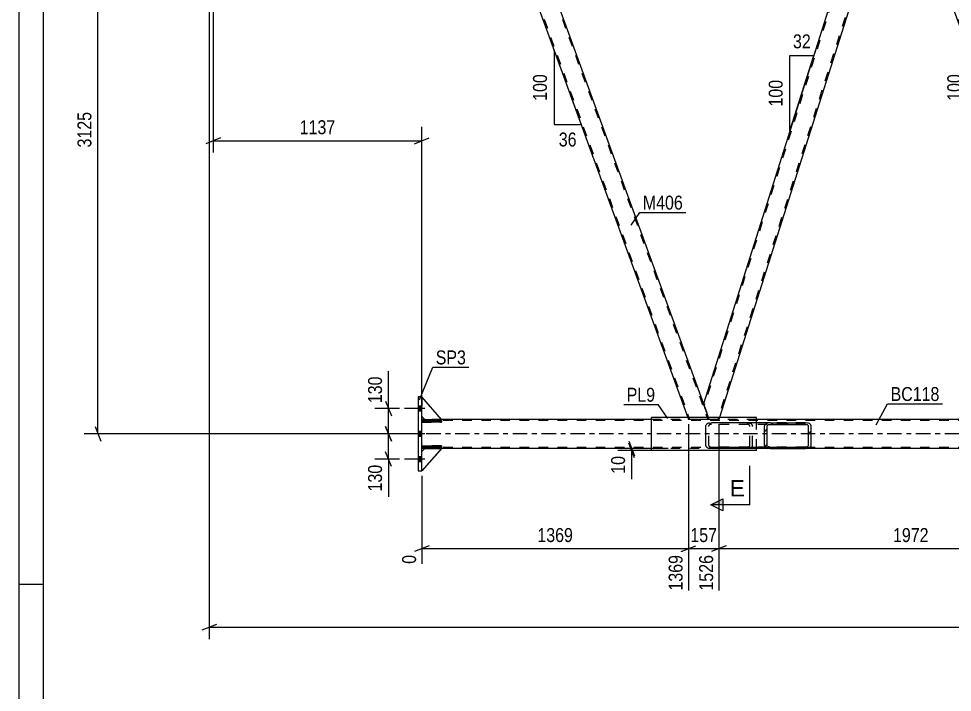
# Model space of a CAD drawing. Header units: millimetres. Extents: x -815 to 374, y -743 to 98.
# Drawn here: x -814.5 to -622.7, y -318 to -179.6 of the extents above; entities that cross this region are included whole.
import ezdxf

# ---------------------------------------------------------------- set-up
doc = ezdxf.new("R2010")
doc.units = ezdxf.units.MM
doc.linetypes.add('DXK_LINE_DOT2', pattern=[3.9198, 1.9599, -1.9599])
doc.linetypes.add('DXK_LINE_DOT3', pattern=[5.9187, 2.979, -0.9799, 0.9799, -0.9799])
doc.styles.add('Arial', font='ARIAL.TTF', dxfattribs={"height": 0.2})
doc.styles.add('Arial Narrow', font='ARIALN.TTF', dxfattribs={"height": 0.2})

# ---------------------------------------------------------------- blocks, each defined once
blk = doc.blocks.new('Unknown-232933173-1133')
at = {"color": 5, "linetype": 'Continuous'}
for p, q in [((-814.53, 98.15), (-814.53, -742.85)), ((-809.53, 93.15), (-809.53, -737.85)), ((-809.53, -295.85), (-814.53, -295.85))]:
    blk.add_line(p, q, dxfattribs=at)
blk = doc.blocks.new('Part-232933173-7179 - 7159')
at = {"color": 2, "linetype": 'Continuous'}
for p, q in [((-731.67, -268.53), (-731.07, -267.93)), ((-727.67, -267.93), (-731.67, -272.53)), ((-731.07, -267.93), (-727.67, -267.93))]:
    blk.add_line(p, q, dxfattribs=at)
at = {"color": 7, "linetype": 'DXK_LINE_DOT2'}
blk.add_line((-731.67, -272.53), (-731.67, -268.53), dxfattribs=at)
blk = doc.blocks.new('Part-232933173-7315 - 7159')
at = {"linetype": 'Continuous'}
h = blk.add_hatch(dxfattribs=at)
h.set_pattern_fill('', scale=0.7, style=0, pattern_type=0)
h.set_pattern_definition([(45, (-661.2006, -267.536), (-1.57154, 1.57154), [])])
h.paths.add_polyline_path([(-661.29, -267.29), (-661.2, -267.54), (-660.95, -267.74), (-660.57, -267.88), (-660.12, -267.93), (-652.85, -267.93), (-652.4, -267.88), (-652.02, -267.74), (-651.77, -267.54), (-651.68, -267.29), (-651.68, -263.29), (-651.77, -263.05), (-652.02, -262.84), (-652.4, -262.7), (-652.85, -262.65), (-660.12, -262.65), (-660.57, -262.7), (-660.95, -262.84), (-661.2, -263.05), (-661.29, -263.29)])
h.paths.add_polyline_path([(-660.66, -263.17), (-660.54, -263.06), (-660.35, -263), (-660.12, -262.97), (-652.85, -262.97), (-652.62, -263), (-652.43, -263.06), (-652.31, -263.17), (-652.26, -263.29), (-652.26, -267.29), (-652.31, -267.41), (-652.43, -267.52), (-652.62, -267.59), (-652.85, -267.61), (-660.12, -267.61), (-660.35, -267.59), (-660.54, -267.52), (-660.66, -267.41), (-660.71, -267.29), (-660.71, -263.29)])
at = {"color": 2, "linetype": 'Continuous'}
for p, q in [((-672.6, -262.7), (-672.15, -262.65)), ((-660.12, -262.65), (-672.15, -262.65)), ((-660.12, -262.65), (-660.57, -262.7)), ((-660.12, -262.65), (-652.85, -262.65)), ((-652.4, -262.7), (-652.85, -262.65)), ((-673.32, -263.29), (-673.23, -263.05)), ((-673.32, -267.29), (-673.32, -263.29)), ((-661.2, -263.05), (-661.29, -263.29)), ((-661.29, -267.29), (-661.29, -263.29)), ((-660.71, -263.29), (-660.66, -263.17)), ((-660.71, -267.29), (-660.71, -263.29)), ((-660.35, -263), (-660.12, -262.97)), ((-660.12, -262.97), (-652.85, -262.97)), ((-652.85, -262.97), (-652.62, -263)), ((-652.31, -263.17), (-652.26, -263.29)), ((-652.26, -267.29), (-652.26, -263.29)), ((-651.68, -263.29), (-651.77, -263.05)), ((-651.68, -267.29), (-651.68, -263.29)), ((-673.23, -267.54), (-673.32, -267.29)), ((-672.15, -267.93), (-672.6, -267.88)), ((-660.12, -267.93), (-672.15, -267.93)), ((-661.29, -267.29), (-661.2, -267.54)), ((-660.66, -267.41), (-660.71, -267.29)), ((-660.57, -267.88), (-660.12, -267.93)), ((-660.12, -267.61), (-660.35, -267.59)), ((-660.12, -267.61), (-652.85, -267.61)), ((-660.12, -267.93), (-652.85, -267.93)), ((-652.62, -267.59), (-652.85, -267.61)), ((-652.85, -267.93), (-652.4, -267.88)), ((-652.26, -267.29), (-652.31, -267.41)), ((-651.77, -267.54), (-651.68, -267.29))]:
    blk.add_line(p, q, dxfattribs=at)
at = {"color": 7, "linetype": 'DXK_LINE_DOT2'}
for p, q in [((-664.88, -262.65), (-664.43, -262.7)), ((-652.85, -262.65), (-660.12, -262.65)), ((-672.69, -263.17), (-672.74, -263.29)), ((-672.74, -267.29), (-672.74, -263.29)), ((-672.15, -262.97), (-672.38, -263)), ((-652.85, -262.97), (-672.15, -262.97)), ((-664.65, -263), (-664.88, -262.97)), ((-664.29, -263.29), (-664.34, -263.17)), ((-664.29, -267.29), (-664.29, -263.29)), ((-663.8, -263.05), (-663.71, -263.29)), ((-663.71, -267.29), (-663.71, -263.29)), ((-672.74, -267.29), (-672.69, -267.41)), ((-672.38, -267.59), (-672.15, -267.61)), ((-652.85, -267.61), (-672.15, -267.61)), ((-664.88, -267.61), (-664.65, -267.59)), ((-664.43, -267.88), (-664.88, -267.93)), ((-664.34, -267.41), (-664.29, -267.29)), ((-663.71, -267.29), (-663.8, -267.54)), ((-660.12, -267.93), (-660.12, -267.93)), ((-660.12, -267.93), (-652.85, -267.93))]:
    blk.add_line(p, q, dxfattribs=at)
at = {"color": 2, "linetype": 'Continuous'}
for centre, radius, start, end in [((-672.42, -263.77), 1.09, 99.5182, 138.0638), ((-660.39, -263.77), 1.09, 99.5182, 138.0638), ((-652.58, -263.77), 1.09, 41.9363, 80.4819), ((-660.26, -263.53), 0.545, 99.5182, 138.0638), ((-652.71, -263.53), 0.545, 41.9363, 80.4819), ((-672.42, -266.81), 1.09, 221.9363, 260.4819), ((-660.39, -266.81), 1.09, 221.9363, 260.4819), ((-660.26, -267.05), 0.545, 221.9363, 260.4819), ((-652.71, -267.05), 0.545, 279.5182, 318.0638), ((-652.58, -266.81), 1.09, 279.5182, 318.0638)]:
    blk.add_arc(centre, radius, start, end, dxfattribs=at)
at = {"color": 7, "linetype": 'DXK_LINE_DOT2'}
for centre, radius, start, end in [((-664.61, -263.77), 1.09, 41.9363, 80.4819), ((-672.29, -263.53), 0.545, 99.5182, 138.0638), ((-664.74, -263.53), 0.545, 41.9363, 80.4819), ((-672.29, -267.05), 0.545, 221.9363, 260.4819), ((-664.74, -267.05), 0.545, 279.5182, 318.0638), ((-664.61, -266.81), 1.09, 279.5182, 318.0638)]:
    blk.add_arc(centre, radius, start, end, dxfattribs=at)
blk = doc.blocks.new('Part-232933173-7184 - 7159')
at = {"color": 2, "linetype": 'Continuous'}
for p, q in [((-731.67, -262.17), (-727.67, -262.17)), ((-731.67, -262.49), (-731.67, -262.17)), ((-727.67, -262.49), (-731.67, -262.49)), ((-727.67, -262.17), (-727.67, -262.49))]:
    blk.add_line(p, q, dxfattribs=at)
at = {"color": 7, "linetype": 'DXK_LINE_DOT2'}
blk.add_line((-731.07, -262.49), (-731.07, -262.17), dxfattribs=at)
blk = doc.blocks.new('Bolt-232933173-7171 - 7159')
at = {"linetype": 'Continuous'}
for points in [[(-731.67, -260.25), (-731.67, -259.21), (-732.47, -259.21), (-732.47, -260.25)], [(-731.67, -260.25), (-731.67, -259.21), (-732.47, -259.21), (-732.47, -260.25)], [(-731.67, -260.25), (-731.67, -259.21), (-732.47, -259.21), (-732.47, -260.25)], [(-731.67, -265.45), (-731.67, -264.41), (-732.47, -264.41), (-732.47, -265.45)], [(-731.67, -265.45), (-731.67, -264.41), (-732.47, -264.41), (-732.47, -265.45)], [(-731.67, -270.65), (-731.67, -269.61), (-732.47, -269.61), (-732.47, -270.65)], [(-731.67, -270.65), (-731.67, -269.61), (-732.47, -269.61), (-732.47, -270.65)], [(-731.67, -270.65), (-731.67, -269.61), (-732.47, -269.61), (-732.47, -270.65)]]:
    blk.add_hatch(color=1, dxfattribs=at).paths.add_polyline_path(points)
at = {"color": 1, "linetype": 'Continuous'}
for p, q in [((-731.07, -259.73), (-735.27, -259.73)), ((-731.07, -259.73), (-735.27, -259.73)), ((-731.07, -259.73), (-735.27, -259.73)), ((-731.67, -259.21), (-732.47, -259.21)), ((-731.67, -259.21), (-732.47, -259.21)), ((-731.67, -259.21), (-732.47, -259.21)), ((-731.67, -260.25), (-732.47, -260.25)), ((-731.67, -260.25), (-732.47, -260.25)), ((-731.67, -260.25), (-732.47, -260.25)), ((-731.67, -264.41), (-732.47, -264.41)), ((-731.67, -264.41), (-732.47, -264.41)), ((-731.07, -264.93), (-735.27, -264.93)), ((-731.07, -264.93), (-735.27, -264.93)), ((-731.67, -265.45), (-732.47, -265.45)), ((-731.67, -265.45), (-732.47, -265.45)), ((-731.07, -270.13), (-735.27, -270.13)), ((-731.07, -270.13), (-735.27, -270.13)), ((-731.07, -270.13), (-735.27, -270.13)), ((-731.67, -269.61), (-732.47, -269.61)), ((-731.67, -269.61), (-732.47, -269.61)), ((-731.67, -269.61), (-732.47, -269.61)), ((-731.67, -270.65), (-732.47, -270.65)), ((-731.67, -270.65), (-732.47, -270.65)), ((-731.67, -270.65), (-732.47, -270.65))]:
    blk.add_line(p, q, dxfattribs=at)
blk = doc.blocks.new('Part-232933173-7180 - 7159')
at = {"color": 7, "linetype": 'DXK_LINE_DOT2'}
for p, q in [((-731.67, -268.53), (-731.07, -267.93)), ((-727.67, -267.93), (-731.67, -272.53)), ((-731.67, -272.53), (-731.67, -268.53)), ((-731.07, -267.93), (-727.67, -267.93))]:
    blk.add_line(p, q, dxfattribs=at)
blk = doc.blocks.new('Part-232933173-7181 - 7159')
at = {"color": 2, "linetype": 'Continuous'}
for p, q in [((-727.67, -261.93), (-731.67, -257.33)), ((-731.67, -261.33), (-731.07, -261.93)), ((-731.07, -261.93), (-727.67, -261.93))]:
    blk.add_line(p, q, dxfattribs=at)
at = {"color": 7, "linetype": 'DXK_LINE_DOT2'}
blk.add_line((-731.67, -257.33), (-731.67, -261.33), dxfattribs=at)
blk = doc.blocks.new('Part-232933173-7182 - 7159')
at = {"color": 7, "linetype": 'DXK_LINE_DOT2'}
for p, q in [((-727.67, -261.93), (-731.67, -257.33)), ((-731.67, -257.33), (-731.67, -261.33)), ((-731.67, -261.33), (-731.07, -261.93)), ((-731.07, -261.93), (-727.67, -261.93))]:
    blk.add_line(p, q, dxfattribs=at)
blk = doc.blocks.new('Part-232933173-7247 - 7159')
at = {"color": 2, "linetype": 'Continuous'}
for p, q in [((-731.07, -261.93), (-731.67, -261.93)), ((-684.46, -261.93), (-727.67, -261.93)), ((-599.32, -261.93), (-662.91, -261.93)), ((-731.07, -267.93), (-731.67, -267.93)), ((-684.46, -267.93), (-727.67, -267.93)), ((-599.32, -267.93), (-662.91, -267.93))]:
    blk.add_line(p, q, dxfattribs=at)
at = {"color": 7, "linetype": 'DXK_LINE_DOT2'}
for p, q in [((-731.67, -267.93), (-731.67, -261.93)), ((-58.97, -262.17), (-731.67, -262.17)), ((-727.67, -261.93), (-731.07, -261.93)), ((-662.91, -261.93), (-684.46, -261.93)), ((-58.97, -267.69), (-731.67, -267.69)), ((-727.67, -267.93), (-731.07, -267.93)), ((-662.91, -267.93), (-684.46, -267.93))]:
    blk.add_line(p, q, dxfattribs=at)
at = {"color": 7, "linetype": 'DXK_LINE_DOT3'}
blk.add_line((-58.97, -264.93), (-731.67, -264.93), dxfattribs=at)
blk = doc.blocks.new('Part-232933173-7183 - 7159')
at = {"color": 2, "linetype": 'Continuous'}
for p, q in [((-731.67, -267.37), (-727.67, -267.37)), ((-731.67, -267.69), (-731.67, -267.37)), ((-727.67, -267.69), (-731.67, -267.69)), ((-727.67, -267.37), (-727.67, -267.69))]:
    blk.add_line(p, q, dxfattribs=at)
at = {"color": 7, "linetype": 'DXK_LINE_DOT2'}
blk.add_line((-731.07, -267.69), (-731.07, -267.37), dxfattribs=at)
blk = doc.blocks.new('Part-232933173-7185 - 7159')
at = {"color": 7, "linetype": 'DXK_LINE_DOT2'}
for p, q in [((-727.67, -267.37), (-731.67, -267.37)), ((-731.67, -267.37), (-731.67, -267.69)), ((-731.67, -267.69), (-727.67, -267.69)), ((-731.07, -267.69), (-731.07, -267.37)), ((-727.67, -267.69), (-727.67, -267.37))]:
    blk.add_line(p, q, dxfattribs=at)
blk = doc.blocks.new('Part-232933173-7186 - 7159')
at = {"color": 7, "linetype": 'DXK_LINE_DOT2'}
for p, q in [((-727.67, -262.17), (-731.67, -262.17)), ((-731.67, -262.17), (-731.67, -262.49)), ((-731.67, -262.49), (-727.67, -262.49)), ((-731.07, -262.49), (-731.07, -262.17)), ((-727.67, -262.49), (-727.67, -262.17))]:
    blk.add_line(p, q, dxfattribs=at)
blk = doc.blocks.new('Part-232933173-7291 - 7159')
at = {"color": 2, "linetype": 'Continuous'}
for p, q in [((-662.91, -261.53), (-684.46, -261.53)), ((-684.46, -268.33), (-684.46, -261.53)), ((-662.91, -262.65), (-662.91, -261.53)), ((-662.91, -268.33), (-684.46, -268.33)), ((-662.91, -268.33), (-662.91, -267.93))]:
    blk.add_line(p, q, dxfattribs=at)
at = {"color": 7, "linetype": 'DXK_LINE_DOT2'}
blk.add_line((-662.91, -267.93), (-662.91, -262.65), dxfattribs=at)
blk = doc.blocks.new('Part-232933173-7333 - 7159')
at = {"color": 2, "linetype": 'Continuous'}
for p, q in [((-731.67, -257.33), (-732.47, -257.33)), ((-732.47, -257.33), (-732.47, -272.53)), ((-731.67, -272.53), (-731.67, -257.33)), ((-732.47, -272.53), (-731.67, -272.53))]:
    blk.add_line(p, q, dxfattribs=at)
blk = doc.blocks.new('Part-232933173-7385 - 7159')
at = {"color": 2, "linetype": 'Continuous'}
for p, q in [((-637.22, -143.33), (-673.81, -258.73)), ((-634.94, -143.33), (-633.92, -146.14)), ((-633.92, -146.14), (-670.51, -261.53)), ((-672.79, -261.53), (-673.81, -258.73))]:
    blk.add_line(p, q, dxfattribs=at)
at = {"color": 7, "linetype": 'DXK_LINE_DOT2'}
for p, q in [((-636.84, -142.93), (-673.68, -259.1)), ((-637.1, -142.93), (-637.22, -143.33)), ((-637.1, -142.93), (-635.08, -142.93)), ((-635.08, -142.93), (-634.94, -143.33)), ((-634.05, -145.77), (-670.89, -261.93)), ((-672.65, -261.93), (-672.79, -261.53)), ((-670.63, -261.93), (-672.65, -261.93)), ((-670.51, -261.53), (-670.63, -261.93))]:
    blk.add_line(p, q, dxfattribs=at)
blk = doc.blocks.new('Part-232933173-7420 - 7159')
at = {"color": 7, "linetype": 'DXK_LINE_DOT2'}
for p, q in [((-715.96, -142.93), (-720.22, -142.93)), ((-720.22, -142.93), (-720.07, -143.33)), ((-719.96, -142.93), (-676.65, -261.93)), ((-716.22, -142.93), (-672.9, -261.93)), ((-715.96, -142.93), (-715.81, -143.33)), ((-673.81, -258.73), (-672.65, -261.93)), ((-677.05, -261.53), (-676.9, -261.93)), ((-672.65, -261.93), (-676.9, -261.93))]:
    blk.add_line(p, q, dxfattribs=at)
at = {"color": 2, "linetype": 'Continuous'}
for p, q in [((-720.07, -143.33), (-677.05, -261.53)), ((-715.81, -143.33), (-673.81, -258.73))]:
    blk.add_line(p, q, dxfattribs=at)
blk = doc.blocks.new('Part-232933173-7425 - 7159')
at = {"color": 7, "linetype": 'DXK_LINE_DOT2'}
for p, q in [((-630.83, -142.93), (-635.08, -142.93)), ((-635.08, -142.93), (-633.92, -146.14)), ((-634.83, -142.93), (-591.52, -261.93)), ((-631.08, -142.93), (-587.77, -261.93)), ((-630.83, -142.93), (-630.68, -143.33)), ((-588.68, -258.73), (-587.51, -261.93)), ((-591.92, -261.53), (-591.77, -261.93)), ((-587.51, -261.93), (-591.77, -261.93))]:
    blk.add_line(p, q, dxfattribs=at)
at = {"color": 2, "linetype": 'Continuous'}
for p, q in [((-630.68, -143.33), (-588.68, -258.73)), ((-633.92, -146.14), (-591.92, -261.53))]:
    blk.add_line(p, q, dxfattribs=at)
blk = doc.blocks.new('AngleDimension-232933173-20703 - 7159')
at = {"color": 7, "linetype": 'Continuous'}
for p, q in [((-704.31, -186.63), (-704.48, -186.16)), ((-704.48, -186.16), (-698.94, -201.38)), ((-704.48, -186.16), (-704.48, -201.38)), ((-704.48, -201.38), (-698.94, -201.38))]:
    blk.add_line(p, q, dxfattribs=at)
at = {"color": 0}
for points in [[(-705.38, -190.43), (-709.58, -190.43), (-709.58, -197.11), (-705.38, -197.11)], [(-699.29, -206.48), (-699.29, -202.28), (-704.14, -202.28), (-704.14, -206.48)]]:
    blk.add_wipeout(points, dxfattribs=at)
at = {"color": 3, "style": 'Arial Narrow'}
blk.add_text('100', height=2.863, rotation=90.0002, dxfattribs=at).set_placement((-705.98, -196.51))
blk.add_text('36', height=2.863, dxfattribs=at).set_placement((-703.54, -205.88))
blk = doc.blocks.new('AngleDimension-232933173-20716 - 7159')
at = {"color": 7, "linetype": 'Continuous'}
for p, q in [((-619.18, -186.63), (-619.35, -186.16)), ((-619.35, -186.16), (-613.81, -201.38)), ((-619.35, -186.16), (-619.35, -201.38)), ((-619.35, -201.38), (-613.81, -201.38))]:
    blk.add_line(p, q, dxfattribs=at)
at = {"color": 0}
for points in [[(-620.25, -190.43), (-624.45, -190.43), (-624.45, -197.11), (-620.25, -197.11)], [(-614.15, -206.48), (-614.15, -202.28), (-619.01, -202.28), (-619.01, -206.48)]]:
    blk.add_wipeout(points, dxfattribs=at)
at = {"color": 3, "style": 'Arial Narrow'}
blk.add_text('100', height=2.863, rotation=90.0002, dxfattribs=at).set_placement((-620.85, -196.51))
blk.add_text('36', height=2.863, dxfattribs=at).set_placement((-618.41, -205.88))
blk = doc.blocks.new('StraightDimension-232933173-8411 - 7159')
at = {"color": 7, "linetype": 'Continuous'}
for p, q in [((-776.39, -139.93), (-801.09, -139.93)), ((-797.64, -141.43), (-798.84, -138.43)), ((-798.24, -264.93), (-798.24, -139.93)), ((-798.84, -263.43), (-797.64, -266.43)), ((-733.47, -264.93), (-801.09, -264.93))]:
    blk.add_line(p, q, dxfattribs=at)
at = {"color": 0}
blk.add_wipeout([(-798.99, -198.18), (-803.19, -198.18), (-803.19, -206.69), (-798.99, -206.69)], dxfattribs=at)
at = {"color": 3, "style": 'Arial Narrow'}
blk.add_text('3125', height=2.863, rotation=90.0002, dxfattribs=at).set_placement((-799.59, -206.09))
blk = doc.blocks.new('StraightDimension-232933173-22120 - 7159')
at = {"color": 7, "linetype": 'Continuous'}
for p, q in [((-676.9, -262.93), (-676.9, -297.1)), ((-670.63, -262.93), (-670.63, -297.1)), ((-678.4, -289.08), (-675.4, -287.88)), ((-676.9, -288.48), (-670.63, -288.48)), ((-669.13, -287.88), (-672.13, -289.08))]:
    blk.add_line(p, q, dxfattribs=at)
at = {"color": 0}
blk.add_wipeout([(-670.43, -287.73), (-670.43, -283.53), (-677.11, -283.53), (-677.11, -287.73)], dxfattribs=at)
at = {"color": 0, "linetype": 'Continuous'}
blk.add_wipeout([(-671.23, -289.18), (-675.43, -289.18), (-675.43, -297.7), (-671.23, -297.7)], dxfattribs=at)
at = {"color": 3, "style": 'Arial Narrow'}
blk.add_text('157', height=2.863, dxfattribs=at).set_placement((-676.51, -287.13))
at = {"color": 3, "linetype": 'Continuous', "style": 'Arial Narrow'}
blk.add_text('1526', height=2.863, rotation=90.0002, dxfattribs=at).set_placement((-671.83, -297.1))
blk = doc.blocks.new('StraightDimension-232933173-7860 - 7159')
at = {"color": 7, "linetype": 'Continuous'}
for p, q in [((-775.39, -148.53), (-775.39, -307.05)), ((-773.89, -304.05), (-776.89, -305.25)), ((-775.39, -304.65), (-46.07, -304.65))]:
    blk.add_line(p, q, dxfattribs=at)
blk = doc.blocks.new('StraightDimension-232933173-58774 - 7159')
at = {"color": 7, "linetype": 'Continuous'}
for p, q in [((-739.12, -258.23), (-737.92, -261.23)), ((-736.27, -259.73), (-741.37, -259.73)), ((-738.52, -264.93), (-738.52, -259.73)), ((-737.92, -266.43), (-739.12, -263.43)), ((-733.47, -264.93), (-741.37, -264.93))]:
    blk.add_line(p, q, dxfattribs=at)
at = {"color": 0}
blk.add_wipeout([(-739.27, -252.52), (-743.47, -252.52), (-743.47, -259.21), (-739.27, -259.21)], dxfattribs=at)
at = {"color": 7, "linetype": 'Continuous'}
blk.add_line((-738.52, -259.73), (-738.52, -252), dxfattribs=at)
blk.add_line((-738.52, -259.73), (-738.52, -252), dxfattribs=at)
at = {"color": 3, "style": 'Arial Narrow'}
blk.add_text('130', height=2.863, rotation=90.0002, dxfattribs=at).set_placement((-739.87, -258.61))
blk = doc.blocks.new('StraightDimension-232933173-7844 - 7159')
at = {"color": 7, "linetype": 'Continuous'}
for p, q in [((-774.59, -143.93), (-774.59, -207.11)), ((-731.67, -260.93), (-731.67, -201.86)), ((-773.09, -204.11), (-776.09, -205.31)), ((-774.59, -204.71), (-731.67, -204.71)), ((-733.17, -205.31), (-730.17, -204.11))]:
    blk.add_line(p, q, dxfattribs=at)
at = {"color": 0}
blk.add_wipeout([(-748.87, -203.96), (-748.87, -199.76), (-757.38, -199.76), (-757.38, -203.96)], dxfattribs=at)
at = {"color": 3, "style": 'Arial Narrow'}
blk.add_text('1137', height=2.863, dxfattribs=at).set_placement((-756.78, -203.36))
blk = doc.blocks.new('AngleDimension-232933173-8431 - 7159')
at = {"color": 7, "linetype": 'Continuous'}
for p, q in [((-650.4, -184.88), (-651.14, -187.22)), ((-656.04, -187.22), (-651.14, -187.22)), ((-656.04, -202.66), (-651.14, -187.22)), ((-656.04, -202.66), (-656.04, -187.22))]:
    blk.add_line(p, q, dxfattribs=at)
at = {"color": 0}
for points in [[(-651.16, -186.32), (-651.16, -182.12), (-656.02, -182.12), (-656.02, -186.32)], [(-656.94, -191.6), (-661.14, -191.6), (-661.14, -198.28), (-656.94, -198.28)]]:
    blk.add_wipeout(points, dxfattribs=at)
at = {"color": 3, "style": 'Arial Narrow'}
blk.add_text('32', height=2.863, dxfattribs=at).set_placement((-655.42, -185.72))
blk.add_text('100', height=2.863, rotation=90.0002, dxfattribs=at).set_placement((-657.54, -197.68))
blk = doc.blocks.new('StraightDimension-232933173-22119 - 7159')
at = {"color": 7, "linetype": 'Continuous'}
for p, q in [((-670.63, -262.93), (-670.63, -297.1)), ((-591.77, -262.93), (-591.77, -297.1)), ((-669.13, -287.88), (-672.13, -289.08)), ((-670.63, -288.48), (-591.77, -288.48)), ((-593.27, -289.08), (-590.27, -287.88))]:
    blk.add_line(p, q, dxfattribs=at)
at = {"color": 0}
blk.add_wipeout([(-626.95, -287.73), (-626.95, -283.53), (-635.46, -283.53), (-635.46, -287.73)], dxfattribs=at)
at = {"color": 0, "linetype": 'Continuous'}
blk.add_wipeout([(-592.37, -289.18), (-596.57, -289.18), (-596.57, -297.7), (-592.37, -297.7)], dxfattribs=at)
at = {"color": 3, "style": 'Arial Narrow'}
blk.add_text('1972', height=2.863, dxfattribs=at).set_placement((-634.86, -287.13))
at = {"color": 3, "linetype": 'Continuous', "style": 'Arial Narrow'}
blk.add_text('3497', height=2.863, rotation=90.0002, dxfattribs=at).set_placement((-592.97, -297.1))
blk = doc.blocks.new('StraightDimension-232933173-22121 - 7159')
at = {"color": 7, "linetype": 'Continuous'}
for p, q in [((-676.9, -262.93), (-676.9, -297.1)), ((-731.67, -273.53), (-731.67, -291.61)), ((-730.17, -287.88), (-733.17, -289.08)), ((-731.67, -288.48), (-676.9, -288.48)), ((-678.4, -289.08), (-675.4, -287.88))]:
    blk.add_line(p, q, dxfattribs=at)
at = {"color": 0}
blk.add_wipeout([(-700.03, -287.73), (-700.03, -283.53), (-708.54, -283.53), (-708.54, -287.73)], dxfattribs=at)
at = {"color": 0, "linetype": 'Continuous'}
for points in [[(-732.27, -289.18), (-736.47, -289.18), (-736.47, -292.21), (-732.27, -292.21)], [(-677.5, -289.18), (-681.7, -289.18), (-681.7, -297.7), (-677.5, -297.7)]]:
    blk.add_wipeout(points, dxfattribs=at)
at = {"color": 3, "style": 'Arial Narrow'}
blk.add_text('1369', height=2.863, dxfattribs=at).set_placement((-707.94, -287.13))
at = {"color": 3, "linetype": 'Continuous', "style": 'Arial Narrow'}
for s, height, p in [('0', 2.86, (-732.87, -291.61)), ('1369', 2.863, (-678.1, -297.1))]:
    blk.add_text(s, height=height, rotation=90.0002, dxfattribs=at).set_placement(p)
blk = doc.blocks.new('StraightDimension-232933173-38562 - 7159')
at = {"color": 7, "linetype": 'Continuous'}
for p, q in [((-689.18, -266.43), (-687.98, -269.43)), ((-681.09, -267.93), (-691.43, -267.93)), ((-681.09, -268.33), (-691.43, -268.33)), ((-687.98, -269.83), (-689.18, -266.83)), ((-688.58, -268.33), (-688.58, -267.93))]:
    blk.add_line(p, q, dxfattribs=at)
at = {"color": 0}
blk.add_wipeout([(-689.33, -268.86), (-693.53, -268.86), (-693.53, -273.71), (-689.33, -273.71)], dxfattribs=at)
at = {"color": 7, "linetype": 'Continuous'}
blk.add_line((-688.58, -268.33), (-688.58, -274.24), dxfattribs=at)
blk.add_line((-688.58, -268.33), (-688.58, -274.24), dxfattribs=at)
at = {"color": 3, "style": 'Arial Narrow'}
blk.add_text('10', height=2.863, rotation=90.0002, dxfattribs=at).set_placement((-689.93, -273.11))
blk = doc.blocks.new('StraightDimension-232933173-58775 - 7159')
at = {"color": 7, "linetype": 'Continuous'}
for p, q in [((-739.12, -263.43), (-737.92, -266.43)), ((-733.47, -264.93), (-741.37, -264.93)), ((-738.52, -270.13), (-738.52, -264.93)), ((-736.27, -270.13), (-741.37, -270.13)), ((-737.92, -271.63), (-739.12, -268.63))]:
    blk.add_line(p, q, dxfattribs=at)
at = {"color": 0}
blk.add_wipeout([(-739.27, -270.66), (-743.47, -270.66), (-743.47, -277.34), (-739.27, -277.34)], dxfattribs=at)
at = {"color": 7, "linetype": 'Continuous'}
blk.add_line((-738.52, -270.13), (-738.52, -277.87), dxfattribs=at)
blk.add_line((-738.52, -270.13), (-738.52, -277.87), dxfattribs=at)
at = {"color": 3, "style": 'Arial Narrow'}
blk.add_text('130', height=2.863, rotation=90.0002, dxfattribs=at).set_placement((-739.87, -276.74))
blk = doc.blocks.new('Mark-232933173-7243 - 7159')
at = {"color": 0}
blk.add_wipeout([(-625.31, -258.16), (-625.31, -255.16), (-635.36, -255.16), (-635.36, -258.16)], dxfattribs=at)
blk.add_wipeout([(-625.31, -258.16), (-625.31, -255.16), (-635.36, -255.16), (-635.36, -258.16)], dxfattribs=at)
at = {"color": 30, "linetype": 'Continuous'}
for p, q in [((-638.3, -263.06), (-635.96, -258.76)), ((-635.96, -258.76), (-624.71, -258.76))]:
    blk.add_line(p, q, dxfattribs=at)
at = {"color": 3, "style": 'Arial Narrow'}
blk.add_text('BC118', height=2.863, dxfattribs=at).set_placement((-635.36, -258.16))
blk = doc.blocks.new('Mark-232933173-59409 - 7159')
at = {"color": 0}
blk.add_wipeout([(-683.75, -258.31), (-683.75, -255.31), (-689.59, -255.31), (-689.59, -258.31)], dxfattribs=at)
blk.add_wipeout([(-683.75, -258.31), (-683.75, -255.31), (-689.59, -255.31), (-689.59, -258.31)], dxfattribs=at)
at = {"color": 30, "linetype": 'Continuous'}
for p in [(-690.19, -258.91), (-681.12, -261.74)]:
    blk.add_line(p, (-683.15, -258.91), dxfattribs=at)
at = {"color": 3, "style": 'Arial Narrow'}
blk.add_text('PL9', height=2.863, dxfattribs=at).set_placement((-689.59, -258.31))
blk = doc.blocks.new('Mark-232933173-7329 - 7159')
at = {"color": 0}
blk.add_wipeout([(-722.62, -250.64), (-722.62, -247.64), (-728.83, -247.64), (-728.83, -250.64)], dxfattribs=at)
blk.add_wipeout([(-722.62, -250.64), (-722.62, -247.64), (-728.83, -247.64), (-728.83, -250.64)], dxfattribs=at)
at = {"color": 30, "linetype": 'Continuous'}
for p, q in [((-732.17, -257.89), (-729.43, -251.24)), ((-729.43, -251.24), (-722.02, -251.24))]:
    blk.add_line(p, q, dxfattribs=at)
at = {"color": 3, "style": 'Arial Narrow'}
blk.add_text('SP3', height=2.863, dxfattribs=at).set_placement((-728.83, -250.64))
blk = doc.blocks.new('Mark-232933173-7416 - 7159')
at = {"color": 0}
blk.add_wipeout([(-678.05, -218.85), (-678.05, -215.85), (-686.27, -215.85), (-686.27, -218.85)], dxfattribs=at)
blk.add_wipeout([(-678.05, -218.85), (-678.05, -215.85), (-686.27, -215.85), (-686.27, -218.85)], dxfattribs=at)
at = {"color": 30, "linetype": 'Continuous'}
for p, q in [((-688.67, -222.06), (-686.87, -219.45)), ((-686.87, -219.45), (-677.45, -219.45))]:
    blk.add_line(p, q, dxfattribs=at)
at = {"color": 3, "style": 'Arial Narrow'}
blk.add_text('M406', height=2.863, dxfattribs=at).set_placement((-686.27, -218.85))
blk = doc.blocks.new('SectionMark-232933173-8643 - 7159')
at = {"linetype": 'Continuous'}
for points in [[(-669.8, -90.17), (-669.8, -91.42), (-672.3, -90.17)], [(-669.8, -278.25), (-669.8, -279.5), (-672.3, -279.5)]]:
    blk.add_hatch(color=6, dxfattribs=at).paths.add_polyline_path(points)
at = {"color": 6, "linetype": 'Continuous'}
for p, q in [((-672.3, -90.17), (-669.8, -88.92)), ((-664.3, -90.17), (-672.3, -90.17)), ((-672.3, -90.17), (-669.8, -91.42)), ((-669.8, -91.42), (-669.8, -88.92)), ((-664.3, -90.17), (-664.3, -98.17)), ((-664.3, -279.5), (-664.3, -271.5)), ((-672.3, -279.5), (-669.8, -278.25)), ((-664.3, -279.5), (-672.3, -279.5)), ((-669.8, -280.75), (-672.3, -279.5)), ((-669.8, -278.25), (-669.8, -280.75))]:
    blk.add_line(p, q, dxfattribs=at)
at = {"color": 0, "linetype": 'Continuous'}
for points in [[(-665.3, -95.42), (-665.3, -91.92), (-668.41, -91.92), (-668.41, -95.42)], [(-665.3, -277.75), (-665.3, -274.25), (-668.41, -274.25), (-668.41, -277.75)]]:
    blk.add_wipeout(points, dxfattribs=at)
at = {"color": 3, "linetype": 'Continuous', "style": 'Arial'}
for p in [(-668.41, -95.42), (-668.41, -277.75)]:
    blk.add_text('E', height=3.34, dxfattribs=at).set_placement(p)

msp = doc.modelspace()

# ---------------------------------------------------------------- block references
for name in ['Unknown-232933173-1133', 'Part-232933173-7420 - 7159', 'Part-232933173-7385 - 7159', 'Part-232933173-7425 - 7159', 'Part-232933173-7333 - 7159', 'Part-232933173-7181 - 7159', 'Part-232933173-7182 - 7159', 'Bolt-232933173-7171 - 7159', 'Part-232933173-7247 - 7159', 'Part-232933173-7184 - 7159', 'Part-232933173-7186 - 7159', 'Part-232933173-7291 - 7159', 'Part-232933173-7315 - 7159', 'Part-232933173-7183 - 7159', 'Part-232933173-7185 - 7159', 'Part-232933173-7179 - 7159', 'Part-232933173-7180 - 7159']:
    msp.add_blockref(name, (0, 0))

# ---------------------------------------------------------------- next in the draw order: block references
for name in ['StraightDimension-232933173-8411 - 7159', 'AngleDimension-232933173-20703 - 7159', 'AngleDimension-232933173-20716 - 7159', 'StraightDimension-232933173-22120 - 7159']:
    msp.add_blockref(name, (0, 0))

# ---------------------------------------------------------------- next in the draw order: block references
msp.add_blockref('StraightDimension-232933173-7860 - 7159', (0, 0))

# ---------------------------------------------------------------- next in the draw order: block references
for name in ['AngleDimension-232933173-8431 - 7159', 'Mark-232933173-7416 - 7159', 'StraightDimension-232933173-58774 - 7159', 'Mark-232933173-59409 - 7159', 'StraightDimension-232933173-22119 - 7159']:
    msp.add_blockref(name, (0, 0))

# ---------------------------------------------------------------- next in the draw order: block references
for name in ['SectionMark-232933173-8643 - 7159', 'StraightDimension-232933173-7844 - 7159', 'Mark-232933173-7243 - 7159', 'StraightDimension-232933173-22121 - 7159']:
    msp.add_blockref(name, (0, 0))

# ---------------------------------------------------------------- next in the draw order: block references
for name in ['Mark-232933173-7329 - 7159', 'StraightDimension-232933173-58775 - 7159', 'StraightDimension-232933173-38562 - 7159']:
    msp.add_blockref(name, (0, 0))

doc.saveas('drawing.dxf')
